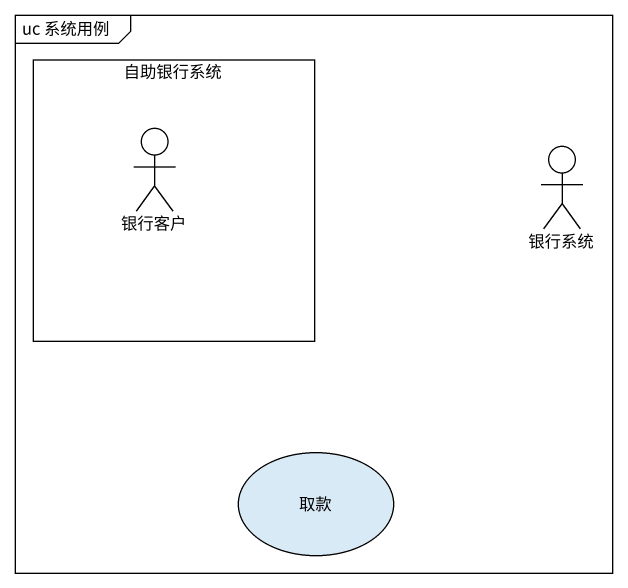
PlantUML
@startuml
mainframe uc 系统用例
rectangle 自助银行系统 {
  actor 银行客户
}
actor 银行系统
usecase 取款
@enduml
